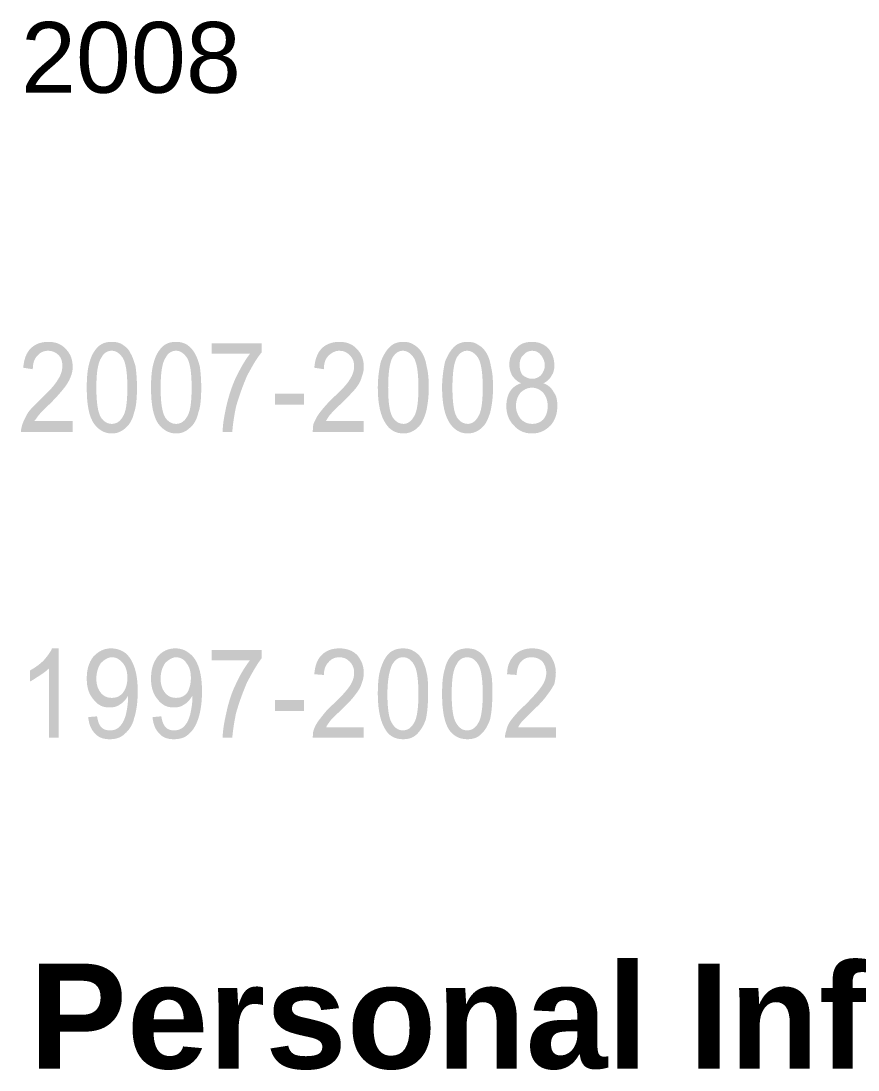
# Paper-space layout 'Layout1' of a CAD drawing. Header units: millimetres. Extents: x 25 to 207, y 70 to 253.
# Drawn here: x 25.37 to 44.13, y 92.79 to 116.3 of the extents above; entities that cross this region are included whole.
import ezdxf

# ---------------------------------------------------------------- set-up
doc = ezdxf.new("R2010")
doc.units = ezdxf.units.MM
doc.header["$MEASUREMENT"] = 0
doc.layers.get('0').update_dxf_attribs({"linetype": 'CONTINUOUS'})
doc.styles.add('Arial$001', font='arial.ttf', dxfattribs={"height": 2.376})
doc.styles.add('Arial$101', font='arialbd.ttf', dxfattribs={"height": 3.024})

psp = doc.layouts.get("Layout1")

# ---------------------------------------------------------------- hatches: boundary and pattern name
at = {"true_color": 0x000007}
h = psp.add_hatch(color=0, dxfattribs=at)
edge = h.paths.add_edge_path()
edge.add_line((26.533, 107.341), (26.533, 107.092))
edge.add_line((26.533, 107.092), (25.374, 107.092))
edge.add_spline(control_points=[(25.374, 107.092), (25.374, 107.159), (25.391, 107.208), (25.408, 107.274), (25.408, 107.274), (25.441, 107.357), (25.49, 107.456), (25.54, 107.539), (25.54, 107.539), (25.606, 107.622), (25.705, 107.721), (25.821, 107.837), (25.821, 107.837), (26.02, 108.019), (26.136, 108.152), (26.202, 108.267), (26.202, 108.267), (26.268, 108.367), (26.301, 108.466), (26.301, 108.565), (26.301, 108.565), (26.301, 108.665), (26.285, 108.748), (26.219, 108.814), (26.219, 108.814), (26.152, 108.88), (26.07, 108.913), (25.987, 108.913), (25.987, 108.913), (25.871, 108.913), (25.788, 108.863), (25.739, 108.797), (25.739, 108.797), (25.672, 108.731), (25.639, 108.632), (25.639, 108.499)], knot_values=[0, 0, 0, 0, 0.027778, 0.027778, 0.027778, 0.027778, 0.055556, 0.055556, 0.055556, 0.055556, 0.083333, 0.083333, 0.083333, 0.083333, 0.111111, 0.111111, 0.111111, 0.111111, 0.138889, 0.138889, 0.138889, 0.138889, 0.166667, 0.166667, 0.166667, 0.166667, 0.194444, 0.194444, 0.194444, 0.194444, 0.222222, 0.222222, 0.222222, 0.222222, 1, 1, 1, 1], degree=3, periodic=0)
edge.add_line((25.639, 108.499), (25.424, 108.532))
edge.add_spline(control_points=[(25.424, 108.532), (25.441, 108.714), (25.49, 108.863), (25.59, 108.963), (25.59, 108.963), (25.689, 109.062), (25.821, 109.112), (25.987, 109.112), (25.987, 109.112), (26.152, 109.112), (26.285, 109.062), (26.384, 108.946), (26.384, 108.946), (26.483, 108.847), (26.533, 108.714), (26.533, 108.549), (26.533, 108.549), (26.533, 108.466), (26.517, 108.4), (26.483, 108.317), (26.483, 108.317), (26.45, 108.234), (26.401, 108.152), (26.334, 108.069), (26.334, 108.069), (26.268, 107.986), (26.169, 107.87), (26.02, 107.721), (26.02, 107.721), (25.888, 107.605), (25.805, 107.506), (25.772, 107.473), (25.772, 107.473), (25.739, 107.423), (25.705, 107.374), (25.672, 107.341)], knot_values=[0, 0, 0, 0, 0.027778, 0.027778, 0.027778, 0.027778, 0.055556, 0.055556, 0.055556, 0.055556, 0.083333, 0.083333, 0.083333, 0.083333, 0.111111, 0.111111, 0.111111, 0.111111, 0.138889, 0.138889, 0.138889, 0.138889, 0.166667, 0.166667, 0.166667, 0.166667, 0.194444, 0.194444, 0.194444, 0.194444, 0.222222, 0.222222, 0.222222, 0.222222, 1, 1, 1, 1], degree=3, periodic=0)
edge.add_line((25.672, 107.341), (26.533, 107.341))
edge = h.paths.add_edge_path()
edge.add_spline(control_points=[(26.848, 108.085), (26.848, 108.317), (26.864, 108.516), (26.914, 108.665), (26.914, 108.665), (26.947, 108.797), (27.013, 108.913), (27.096, 108.996), (27.096, 108.996), (27.179, 109.079), (27.278, 109.112), (27.41, 109.112), (27.41, 109.112), (27.51, 109.112), (27.592, 109.095), (27.659, 109.045), (27.659, 109.045), (27.725, 108.996), (27.791, 108.946), (27.824, 108.863), (27.824, 108.863), (27.874, 108.781), (27.907, 108.681), (27.94, 108.565), (27.94, 108.565), (27.957, 108.45), (27.973, 108.284), (27.973, 108.085), (27.973, 108.085), (27.973, 107.854), (27.957, 107.655), (27.907, 107.523), (27.907, 107.523), (27.874, 107.374), (27.808, 107.258), (27.725, 107.192), (27.725, 107.192), (27.642, 107.109), (27.543, 107.059), (27.41, 107.059), (27.41, 107.059), (27.245, 107.059), (27.112, 107.142), (27.013, 107.274), (27.013, 107.274), (26.897, 107.44), (26.848, 107.705), (26.848, 108.085)], knot_values=[0, 0, 0, 0, 0.020833, 0.020833, 0.020833, 0.020833, 0.041667, 0.041667, 0.041667, 0.041667, 0.0625, 0.0625, 0.0625, 0.0625, 0.083333, 0.083333, 0.083333, 0.083333, 0.104167, 0.104167, 0.104167, 0.104167, 0.125, 0.125, 0.125, 0.125, 0.145833, 0.145833, 0.145833, 0.145833, 0.166667, 0.166667, 0.166667, 0.166667, 0.1875, 0.1875, 0.1875, 0.1875, 0.208333, 0.208333, 0.208333, 0.208333, 0.229167, 0.229167, 0.229167, 0.229167, 1, 1, 1, 1], degree=3, periodic=0)
edge = h.paths.add_edge_path()
edge.add_spline(control_points=[(27.063, 108.085), (27.063, 107.754), (27.096, 107.539), (27.162, 107.423), (27.162, 107.423), (27.228, 107.324), (27.311, 107.274), (27.41, 107.274), (27.41, 107.274), (27.51, 107.274), (27.592, 107.324), (27.659, 107.44), (27.659, 107.44), (27.725, 107.539), (27.758, 107.754), (27.758, 108.085), (27.758, 108.085), (27.758, 108.416), (27.725, 108.632), (27.659, 108.748), (27.659, 108.748), (27.592, 108.847), (27.51, 108.913), (27.41, 108.913), (27.41, 108.913), (27.311, 108.913), (27.228, 108.863), (27.179, 108.764), (27.179, 108.764), (27.096, 108.648), (27.063, 108.416), (27.063, 108.085)], knot_values=[0, 0, 0, 0, 0.03125, 0.03125, 0.03125, 0.03125, 0.0625, 0.0625, 0.0625, 0.0625, 0.09375, 0.09375, 0.09375, 0.09375, 0.125, 0.125, 0.125, 0.125, 0.15625, 0.15625, 0.15625, 0.15625, 0.1875, 0.1875, 0.1875, 0.1875, 0.21875, 0.21875, 0.21875, 0.21875, 1, 1, 1, 1], degree=3, periodic=0)
edge = h.paths.add_edge_path()
edge.add_spline(control_points=[(28.288, 108.085), (28.288, 108.317), (28.304, 108.516), (28.354, 108.665), (28.354, 108.665), (28.387, 108.797), (28.453, 108.913), (28.536, 108.996), (28.536, 108.996), (28.619, 109.079), (28.718, 109.112), (28.85, 109.112), (28.85, 109.112), (28.95, 109.112), (29.016, 109.095), (29.099, 109.045), (29.099, 109.045), (29.165, 108.996), (29.215, 108.946), (29.264, 108.863), (29.264, 108.863), (29.314, 108.781), (29.347, 108.681), (29.38, 108.565), (29.38, 108.565), (29.397, 108.45), (29.413, 108.284), (29.413, 108.085), (29.413, 108.085), (29.413, 107.854), (29.397, 107.655), (29.347, 107.523), (29.347, 107.523), (29.314, 107.374), (29.248, 107.258), (29.165, 107.192), (29.165, 107.192), (29.082, 107.109), (28.983, 107.059), (28.85, 107.059), (28.85, 107.059), (28.685, 107.059), (28.552, 107.142), (28.453, 107.274), (28.453, 107.274), (28.337, 107.44), (28.288, 107.705), (28.288, 108.085)], knot_values=[0, 0, 0, 0, 0.020833, 0.020833, 0.020833, 0.020833, 0.041667, 0.041667, 0.041667, 0.041667, 0.0625, 0.0625, 0.0625, 0.0625, 0.083333, 0.083333, 0.083333, 0.083333, 0.104167, 0.104167, 0.104167, 0.104167, 0.125, 0.125, 0.125, 0.125, 0.145833, 0.145833, 0.145833, 0.145833, 0.166667, 0.166667, 0.166667, 0.166667, 0.1875, 0.1875, 0.1875, 0.1875, 0.208333, 0.208333, 0.208333, 0.208333, 0.229167, 0.229167, 0.229167, 0.229167, 1, 1, 1, 1], degree=3, periodic=0)
edge = h.paths.add_edge_path()
edge.add_spline(control_points=[(28.503, 108.085), (28.503, 107.754), (28.536, 107.539), (28.602, 107.423), (28.602, 107.423), (28.668, 107.324), (28.751, 107.274), (28.85, 107.274), (28.85, 107.274), (28.95, 107.274), (29.032, 107.324), (29.099, 107.44), (29.099, 107.44), (29.165, 107.539), (29.198, 107.754), (29.198, 108.085), (29.198, 108.085), (29.198, 108.416), (29.165, 108.632), (29.099, 108.748), (29.099, 108.748), (29.032, 108.847), (28.95, 108.913), (28.85, 108.913), (28.85, 108.913), (28.751, 108.913), (28.668, 108.863), (28.619, 108.764), (28.619, 108.764), (28.536, 108.648), (28.503, 108.416), (28.503, 108.085)], knot_values=[0, 0, 0, 0, 0.03125, 0.03125, 0.03125, 0.03125, 0.0625, 0.0625, 0.0625, 0.0625, 0.09375, 0.09375, 0.09375, 0.09375, 0.125, 0.125, 0.125, 0.125, 0.15625, 0.15625, 0.15625, 0.15625, 0.1875, 0.1875, 0.1875, 0.1875, 0.21875, 0.21875, 0.21875, 0.21875, 1, 1, 1, 1], degree=3, periodic=0)
edge = h.paths.add_edge_path()
edge.add_line((29.645, 108.847), (29.645, 109.079))
edge.add_line((29.645, 109.079), (30.77, 109.079))
edge.add_line((30.77, 109.079), (30.77, 108.88))
edge.add_spline(control_points=[(30.77, 108.88), (30.655, 108.748), (30.555, 108.565), (30.439, 108.35), (30.439, 108.35), (30.34, 108.119), (30.257, 107.887), (30.191, 107.655), (30.191, 107.655), (30.158, 107.49), (30.125, 107.307), (30.108, 107.092)], knot_values=[0, 0, 0, 0, 0.083333, 0.083333, 0.083333, 0.083333, 0.166667, 0.166667, 0.166667, 0.166667, 1, 1, 1, 1], degree=3, periodic=0)
edge.add_line((30.108, 107.092), (29.893, 107.092))
edge.add_spline(control_points=[(29.893, 107.092), (29.893, 107.258), (29.926, 107.44), (29.976, 107.672), (29.976, 107.672), (30.026, 107.887), (30.092, 108.102), (30.191, 108.317), (30.191, 108.317), (30.29, 108.516), (30.39, 108.698), (30.506, 108.847)], knot_values=[0, 0, 0, 0, 0.083333, 0.083333, 0.083333, 0.083333, 0.166667, 0.166667, 0.166667, 0.166667, 1, 1, 1, 1], degree=3, periodic=0)
edge.add_line((30.506, 108.847), (29.645, 108.847))
h = psp.add_hatch(color=0, dxfattribs=at)
edge = h.paths.add_edge_path()
edge.add_line((33.055, 107.341), (33.055, 107.092))
edge.add_line((33.055, 107.092), (31.913, 107.092))
edge.add_spline(control_points=[(31.913, 107.092), (31.913, 107.159), (31.913, 107.208), (31.929, 107.274), (31.929, 107.274), (31.962, 107.357), (32.012, 107.456), (32.078, 107.539), (32.078, 107.539), (32.144, 107.622), (32.227, 107.721), (32.343, 107.837), (32.343, 107.837), (32.541, 108.019), (32.674, 108.152), (32.74, 108.267), (32.74, 108.267), (32.806, 108.367), (32.839, 108.466), (32.839, 108.565), (32.839, 108.565), (32.839, 108.665), (32.806, 108.748), (32.74, 108.814), (32.74, 108.814), (32.674, 108.88), (32.608, 108.913), (32.508, 108.913), (32.508, 108.913), (32.409, 108.913), (32.326, 108.863), (32.26, 108.797), (32.26, 108.797), (32.194, 108.731), (32.161, 108.632), (32.161, 108.499)], knot_values=[0, 0, 0, 0, 0.027778, 0.027778, 0.027778, 0.027778, 0.055556, 0.055556, 0.055556, 0.055556, 0.083333, 0.083333, 0.083333, 0.083333, 0.111111, 0.111111, 0.111111, 0.111111, 0.138889, 0.138889, 0.138889, 0.138889, 0.166667, 0.166667, 0.166667, 0.166667, 0.194444, 0.194444, 0.194444, 0.194444, 0.222222, 0.222222, 0.222222, 0.222222, 1, 1, 1, 1], degree=3, periodic=0)
edge.add_line((32.161, 108.499), (31.946, 108.532))
edge.add_spline(control_points=[(31.946, 108.532), (31.962, 108.714), (32.012, 108.863), (32.111, 108.963), (32.111, 108.963), (32.21, 109.062), (32.343, 109.112), (32.508, 109.112), (32.508, 109.112), (32.674, 109.112), (32.806, 109.062), (32.906, 108.946), (32.906, 108.946), (33.005, 108.847), (33.055, 108.714), (33.055, 108.549), (33.055, 108.549), (33.055, 108.466), (33.038, 108.4), (33.005, 108.317), (33.005, 108.317), (32.988, 108.234), (32.939, 108.152), (32.873, 108.069), (32.873, 108.069), (32.806, 107.986), (32.69, 107.87), (32.541, 107.721), (32.541, 107.721), (32.409, 107.605), (32.326, 107.506), (32.293, 107.473), (32.293, 107.473), (32.26, 107.423), (32.227, 107.374), (32.21, 107.341)], knot_values=[0, 0, 0, 0, 0.027778, 0.027778, 0.027778, 0.027778, 0.055556, 0.055556, 0.055556, 0.055556, 0.083333, 0.083333, 0.083333, 0.083333, 0.111111, 0.111111, 0.111111, 0.111111, 0.138889, 0.138889, 0.138889, 0.138889, 0.166667, 0.166667, 0.166667, 0.166667, 0.194444, 0.194444, 0.194444, 0.194444, 0.222222, 0.222222, 0.222222, 0.222222, 1, 1, 1, 1], degree=3, periodic=0)
edge.add_line((32.21, 107.341), (33.055, 107.341))
edge = h.paths.add_edge_path()
edge.add_spline(control_points=[(33.369, 108.085), (33.369, 108.317), (33.402, 108.516), (33.435, 108.665), (33.435, 108.665), (33.485, 108.797), (33.551, 108.913), (33.634, 108.996), (33.634, 108.996), (33.717, 109.079), (33.816, 109.112), (33.948, 109.112), (33.948, 109.112), (34.031, 109.112), (34.114, 109.095), (34.18, 109.045), (34.18, 109.045), (34.263, 108.996), (34.313, 108.946), (34.362, 108.863), (34.362, 108.863), (34.412, 108.781), (34.445, 108.681), (34.462, 108.565), (34.462, 108.565), (34.495, 108.45), (34.511, 108.284), (34.511, 108.085), (34.511, 108.085), (34.511, 107.854), (34.478, 107.655), (34.445, 107.523), (34.445, 107.523), (34.395, 107.374), (34.346, 107.258), (34.263, 107.192), (34.263, 107.192), (34.18, 107.109), (34.064, 107.059), (33.948, 107.059), (33.948, 107.059), (33.766, 107.059), (33.634, 107.142), (33.551, 107.274), (33.551, 107.274), (33.435, 107.44), (33.369, 107.705), (33.369, 108.085)], knot_values=[0, 0, 0, 0, 0.020833, 0.020833, 0.020833, 0.020833, 0.041667, 0.041667, 0.041667, 0.041667, 0.0625, 0.0625, 0.0625, 0.0625, 0.083333, 0.083333, 0.083333, 0.083333, 0.104167, 0.104167, 0.104167, 0.104167, 0.125, 0.125, 0.125, 0.125, 0.145833, 0.145833, 0.145833, 0.145833, 0.166667, 0.166667, 0.166667, 0.166667, 0.1875, 0.1875, 0.1875, 0.1875, 0.208333, 0.208333, 0.208333, 0.208333, 0.229167, 0.229167, 0.229167, 0.229167, 1, 1, 1, 1], degree=3, periodic=0)
edge = h.paths.add_edge_path()
edge.add_spline(control_points=[(33.601, 108.085), (33.601, 107.754), (33.634, 107.539), (33.7, 107.423), (33.7, 107.423), (33.766, 107.324), (33.849, 107.274), (33.948, 107.274), (33.948, 107.274), (34.031, 107.274), (34.114, 107.324), (34.18, 107.44), (34.18, 107.44), (34.246, 107.539), (34.279, 107.754), (34.279, 108.085), (34.279, 108.085), (34.279, 108.416), (34.246, 108.632), (34.18, 108.748), (34.18, 108.748), (34.114, 108.847), (34.031, 108.913), (33.932, 108.913), (33.932, 108.913), (33.833, 108.913), (33.766, 108.863), (33.7, 108.764), (33.7, 108.764), (33.634, 108.648), (33.601, 108.416), (33.601, 108.085)], knot_values=[0, 0, 0, 0, 0.03125, 0.03125, 0.03125, 0.03125, 0.0625, 0.0625, 0.0625, 0.0625, 0.09375, 0.09375, 0.09375, 0.09375, 0.125, 0.125, 0.125, 0.125, 0.15625, 0.15625, 0.15625, 0.15625, 0.1875, 0.1875, 0.1875, 0.1875, 0.21875, 0.21875, 0.21875, 0.21875, 1, 1, 1, 1], degree=3, periodic=0)
edge = h.paths.add_edge_path()
edge.add_spline(control_points=[(34.809, 108.085), (34.809, 108.317), (34.842, 108.516), (34.875, 108.665), (34.875, 108.665), (34.925, 108.797), (34.991, 108.913), (35.074, 108.996), (35.074, 108.996), (35.157, 109.079), (35.256, 109.112), (35.388, 109.112), (35.388, 109.112), (35.471, 109.112), (35.554, 109.095), (35.62, 109.045), (35.62, 109.045), (35.703, 108.996), (35.753, 108.946), (35.802, 108.863), (35.802, 108.863), (35.852, 108.781), (35.885, 108.681), (35.902, 108.565), (35.902, 108.565), (35.935, 108.45), (35.951, 108.284), (35.951, 108.085), (35.951, 108.085), (35.951, 107.854), (35.918, 107.655), (35.885, 107.523), (35.885, 107.523), (35.835, 107.374), (35.786, 107.258), (35.703, 107.192), (35.703, 107.192), (35.62, 107.109), (35.504, 107.059), (35.388, 107.059), (35.388, 107.059), (35.206, 107.059), (35.091, 107.142), (34.991, 107.274), (34.991, 107.274), (34.875, 107.44), (34.809, 107.705), (34.809, 108.085)], knot_values=[0, 0, 0, 0, 0.020833, 0.020833, 0.020833, 0.020833, 0.041667, 0.041667, 0.041667, 0.041667, 0.0625, 0.0625, 0.0625, 0.0625, 0.083333, 0.083333, 0.083333, 0.083333, 0.104167, 0.104167, 0.104167, 0.104167, 0.125, 0.125, 0.125, 0.125, 0.145833, 0.145833, 0.145833, 0.145833, 0.166667, 0.166667, 0.166667, 0.166667, 0.1875, 0.1875, 0.1875, 0.1875, 0.208333, 0.208333, 0.208333, 0.208333, 0.229167, 0.229167, 0.229167, 0.229167, 1, 1, 1, 1], degree=3, periodic=0)
edge = h.paths.add_edge_path()
edge.add_spline(control_points=[(35.041, 108.085), (35.041, 107.754), (35.074, 107.539), (35.14, 107.423), (35.14, 107.423), (35.206, 107.324), (35.289, 107.274), (35.388, 107.274), (35.388, 107.274), (35.471, 107.274), (35.554, 107.324), (35.62, 107.44), (35.62, 107.44), (35.686, 107.539), (35.72, 107.754), (35.72, 108.085), (35.72, 108.085), (35.72, 108.416), (35.686, 108.632), (35.62, 108.748), (35.62, 108.748), (35.554, 108.847), (35.471, 108.913), (35.372, 108.913), (35.372, 108.913), (35.273, 108.913), (35.206, 108.863), (35.14, 108.764), (35.14, 108.764), (35.074, 108.648), (35.041, 108.416), (35.041, 108.085)], knot_values=[0, 0, 0, 0, 0.03125, 0.03125, 0.03125, 0.03125, 0.0625, 0.0625, 0.0625, 0.0625, 0.09375, 0.09375, 0.09375, 0.09375, 0.125, 0.125, 0.125, 0.125, 0.15625, 0.15625, 0.15625, 0.15625, 0.1875, 0.1875, 0.1875, 0.1875, 0.21875, 0.21875, 0.21875, 0.21875, 1, 1, 1, 1], degree=3, periodic=0)
edge = h.paths.add_edge_path()
edge.add_spline(control_points=[(36.58, 108.185), (36.497, 108.218), (36.431, 108.284), (36.382, 108.35), (36.382, 108.35), (36.348, 108.416), (36.315, 108.499), (36.315, 108.599), (36.315, 108.599), (36.315, 108.748), (36.365, 108.863), (36.464, 108.963), (36.464, 108.963), (36.547, 109.062), (36.663, 109.112), (36.828, 109.112), (36.828, 109.112), (36.977, 109.112), (37.093, 109.062), (37.193, 108.963), (37.193, 108.963), (37.275, 108.863), (37.325, 108.731), (37.325, 108.582), (37.325, 108.582), (37.325, 108.499), (37.309, 108.416), (37.259, 108.35), (37.259, 108.35), (37.226, 108.284), (37.16, 108.218), (37.077, 108.185), (37.077, 108.185), (37.176, 108.152), (37.259, 108.085), (37.309, 107.986), (37.309, 107.986), (37.375, 107.903), (37.391, 107.804), (37.391, 107.672), (37.391, 107.672), (37.391, 107.506), (37.342, 107.357), (37.242, 107.241), (37.242, 107.241), (37.126, 107.125), (36.994, 107.059), (36.828, 107.059), (36.828, 107.059), (36.646, 107.059), (36.514, 107.125), (36.415, 107.241), (36.415, 107.241), (36.299, 107.357), (36.249, 107.506), (36.249, 107.672), (36.249, 107.672), (36.249, 107.804), (36.282, 107.92), (36.332, 108.003), (36.332, 108.003), (36.398, 108.102), (36.481, 108.152), (36.58, 108.185)], knot_values=[0, 0, 0, 0, 0.015625, 0.015625, 0.015625, 0.015625, 0.03125, 0.03125, 0.03125, 0.03125, 0.046875, 0.046875, 0.046875, 0.046875, 0.0625, 0.0625, 0.0625, 0.0625, 0.078125, 0.078125, 0.078125, 0.078125, 0.09375, 0.09375, 0.09375, 0.09375, 0.109375, 0.109375, 0.109375, 0.109375, 0.125, 0.125, 0.125, 0.125, 0.140625, 0.140625, 0.140625, 0.140625, 0.15625, 0.15625, 0.15625, 0.15625, 0.171875, 0.171875, 0.171875, 0.171875, 0.1875, 0.1875, 0.1875, 0.1875, 0.203125, 0.203125, 0.203125, 0.203125, 0.21875, 0.21875, 0.21875, 0.21875, 0.234375, 0.234375, 0.234375, 0.234375, 1, 1, 1, 1], degree=3, periodic=0)
edge = h.paths.add_edge_path()
edge.add_spline(control_points=[(36.547, 108.599), (36.547, 108.499), (36.564, 108.433), (36.613, 108.367), (36.613, 108.367), (36.68, 108.317), (36.746, 108.284), (36.828, 108.284), (36.828, 108.284), (36.911, 108.284), (36.977, 108.317), (37.027, 108.367), (37.027, 108.367), (37.077, 108.433), (37.11, 108.499), (37.11, 108.582), (37.11, 108.582), (37.11, 108.681), (37.077, 108.748), (37.027, 108.814), (37.027, 108.814), (36.977, 108.88), (36.911, 108.913), (36.828, 108.913), (36.828, 108.913), (36.746, 108.913), (36.68, 108.88), (36.63, 108.814), (36.63, 108.814), (36.564, 108.764), (36.547, 108.681), (36.547, 108.599)], knot_values=[0, 0, 0, 0, 0.03125, 0.03125, 0.03125, 0.03125, 0.0625, 0.0625, 0.0625, 0.0625, 0.09375, 0.09375, 0.09375, 0.09375, 0.125, 0.125, 0.125, 0.125, 0.15625, 0.15625, 0.15625, 0.15625, 0.1875, 0.1875, 0.1875, 0.1875, 0.21875, 0.21875, 0.21875, 0.21875, 1, 1, 1, 1], degree=3, periodic=0)
edge = h.paths.add_edge_path()
edge.add_spline(control_points=[(36.464, 107.672), (36.464, 107.605), (36.481, 107.539), (36.514, 107.473), (36.514, 107.473), (36.547, 107.407), (36.58, 107.357), (36.646, 107.324), (36.646, 107.324), (36.696, 107.291), (36.762, 107.274), (36.828, 107.274), (36.828, 107.274), (36.928, 107.274), (37.011, 107.307), (37.077, 107.374), (37.077, 107.374), (37.143, 107.456), (37.176, 107.556), (37.176, 107.672), (37.176, 107.672), (37.176, 107.787), (37.143, 107.887), (37.077, 107.97), (37.077, 107.97), (37.011, 108.036), (36.928, 108.085), (36.828, 108.085), (36.828, 108.085), (36.713, 108.085), (36.63, 108.036), (36.564, 107.97), (36.564, 107.97), (36.497, 107.887), (36.464, 107.787), (36.464, 107.672)], knot_values=[0, 0, 0, 0, 0.027778, 0.027778, 0.027778, 0.027778, 0.055556, 0.055556, 0.055556, 0.055556, 0.083333, 0.083333, 0.083333, 0.083333, 0.111111, 0.111111, 0.111111, 0.111111, 0.138889, 0.138889, 0.138889, 0.138889, 0.166667, 0.166667, 0.166667, 0.166667, 0.194444, 0.194444, 0.194444, 0.194444, 0.222222, 0.222222, 0.222222, 0.222222, 1, 1, 1, 1], degree=3, periodic=0)
for points in [[(31.068, 107.705), (31.068, 107.953), (31.714, 107.953), (31.714, 107.705)], [(31.068, 100.836), (31.068, 101.084), (31.714, 101.084), (31.714, 100.836)]]:
    psp.add_hatch(color=0, dxfattribs=at).paths.add_polyline_path(points)
h = psp.add_hatch(color=0, dxfattribs=at)
edge = h.paths.add_edge_path()
edge.add_line((26.219, 100.24), (26.003, 100.24))
edge.add_line((26.003, 100.24), (26.003, 101.796))
edge.add_spline(control_points=[(26.003, 101.796), (25.954, 101.746), (25.888, 101.696), (25.788, 101.63), (25.788, 101.63), (25.705, 101.58), (25.639, 101.531), (25.573, 101.498)], knot_values=[0, 0, 0, 0, 0.125, 0.125, 0.125, 0.125, 1, 1, 1, 1], degree=3, periodic=0)
edge.add_line((25.573, 101.498), (25.573, 101.746))
edge.add_spline(control_points=[(25.573, 101.746), (25.689, 101.812), (25.788, 101.878), (25.888, 101.978), (25.888, 101.978), (25.97, 102.077), (26.037, 102.16), (26.07, 102.243)], knot_values=[0, 0, 0, 0, 0.125, 0.125, 0.125, 0.125, 1, 1, 1, 1], degree=3, periodic=0)
edge.add_line((26.07, 102.243), (26.219, 102.243))
edge.add_line((26.219, 102.243), (26.219, 100.24))
edge = h.paths.add_edge_path()
edge.add_line((26.881, 100.703), (27.079, 100.72))
edge.add_spline(control_points=[(27.079, 100.72), (27.096, 100.604), (27.129, 100.521), (27.179, 100.471), (27.179, 100.471), (27.228, 100.422), (27.294, 100.405), (27.377, 100.405), (27.377, 100.405), (27.443, 100.405), (27.493, 100.422), (27.543, 100.455), (27.543, 100.455), (27.592, 100.488), (27.626, 100.538), (27.659, 100.587), (27.659, 100.587), (27.692, 100.654), (27.725, 100.736), (27.741, 100.836), (27.741, 100.836), (27.758, 100.918), (27.774, 101.034), (27.774, 101.134), (27.774, 101.134), (27.774, 101.134), (27.774, 101.15), (27.774, 101.183), (27.774, 101.183), (27.725, 101.1), (27.675, 101.034), (27.592, 100.985), (27.592, 100.985), (27.526, 100.935), (27.443, 100.918), (27.361, 100.918), (27.361, 100.918), (27.212, 100.918), (27.096, 100.968), (26.997, 101.1), (26.997, 101.1), (26.897, 101.216), (26.848, 101.365), (26.848, 101.564), (26.848, 101.564), (26.848, 101.779), (26.897, 101.928), (26.997, 102.06), (26.997, 102.06), (27.112, 102.176), (27.228, 102.243), (27.394, 102.243), (27.394, 102.243), (27.51, 102.243), (27.609, 102.209), (27.708, 102.143), (27.708, 102.143), (27.791, 102.077), (27.857, 101.978), (27.907, 101.845), (27.907, 101.845), (27.957, 101.713), (27.99, 101.531), (27.99, 101.282), (27.99, 101.282), (27.99, 101.018), (27.957, 100.819), (27.907, 100.67), (27.907, 100.67), (27.874, 100.521), (27.791, 100.405), (27.692, 100.322), (27.692, 100.322), (27.609, 100.24), (27.493, 100.207), (27.361, 100.207), (27.361, 100.207), (27.228, 100.207), (27.112, 100.24), (27.03, 100.339), (27.03, 100.339), (26.947, 100.422), (26.897, 100.538), (26.881, 100.703)], knot_values=[0, 0, 0, 0, 0.011905, 0.011905, 0.011905, 0.011905, 0.02381, 0.02381, 0.02381, 0.02381, 0.035714, 0.035714, 0.035714, 0.035714, 0.047619, 0.047619, 0.047619, 0.047619, 0.059524, 0.059524, 0.059524, 0.059524, 0.071429, 0.071429, 0.071429, 0.071429, 0.083333, 0.083333, 0.083333, 0.083333, 0.095238, 0.095238, 0.095238, 0.095238, 0.107143, 0.107143, 0.107143, 0.107143, 0.119048, 0.119048, 0.119048, 0.119048, 0.130952, 0.130952, 0.130952, 0.130952, 0.142857, 0.142857, 0.142857, 0.142857, 0.154762, 0.154762, 0.154762, 0.154762, 0.166667, 0.166667, 0.166667, 0.166667, 0.178571, 0.178571, 0.178571, 0.178571, 0.190476, 0.190476, 0.190476, 0.190476, 0.202381, 0.202381, 0.202381, 0.202381, 0.214286, 0.214286, 0.214286, 0.214286, 0.22619, 0.22619, 0.22619, 0.22619, 0.238095, 0.238095, 0.238095, 0.238095, 1, 1, 1, 1], degree=3, periodic=0)
edge = h.paths.add_edge_path()
edge.add_spline(control_points=[(27.758, 101.58), (27.758, 101.729), (27.725, 101.829), (27.659, 101.911), (27.659, 101.911), (27.592, 101.994), (27.51, 102.044), (27.41, 102.044), (27.41, 102.044), (27.328, 102.044), (27.245, 101.994), (27.162, 101.911), (27.162, 101.911), (27.096, 101.812), (27.063, 101.696), (27.063, 101.564), (27.063, 101.564), (27.063, 101.431), (27.096, 101.332), (27.162, 101.249), (27.162, 101.249), (27.228, 101.167), (27.311, 101.134), (27.41, 101.134), (27.41, 101.134), (27.51, 101.134), (27.592, 101.167), (27.659, 101.249), (27.659, 101.249), (27.725, 101.332), (27.758, 101.448), (27.758, 101.58)], knot_values=[0, 0, 0, 0, 0.03125, 0.03125, 0.03125, 0.03125, 0.0625, 0.0625, 0.0625, 0.0625, 0.09375, 0.09375, 0.09375, 0.09375, 0.125, 0.125, 0.125, 0.125, 0.15625, 0.15625, 0.15625, 0.15625, 0.1875, 0.1875, 0.1875, 0.1875, 0.21875, 0.21875, 0.21875, 0.21875, 1, 1, 1, 1], degree=3, periodic=0)
edge = h.paths.add_edge_path()
edge.add_line((28.321, 100.703), (28.519, 100.72))
edge.add_spline(control_points=[(28.519, 100.72), (28.536, 100.604), (28.569, 100.521), (28.619, 100.471), (28.619, 100.471), (28.668, 100.422), (28.735, 100.405), (28.801, 100.405), (28.801, 100.405), (28.867, 100.405), (28.933, 100.422), (28.983, 100.455), (28.983, 100.455), (29.032, 100.488), (29.066, 100.538), (29.099, 100.587), (29.099, 100.587), (29.132, 100.654), (29.165, 100.736), (29.181, 100.836), (29.181, 100.836), (29.198, 100.918), (29.215, 101.034), (29.215, 101.134), (29.215, 101.134), (29.215, 101.134), (29.215, 101.15), (29.215, 101.183), (29.215, 101.183), (29.165, 101.1), (29.115, 101.034), (29.032, 100.985), (29.032, 100.985), (28.966, 100.935), (28.883, 100.918), (28.801, 100.918), (28.801, 100.918), (28.652, 100.918), (28.536, 100.968), (28.437, 101.1), (28.437, 101.1), (28.337, 101.216), (28.288, 101.365), (28.288, 101.564), (28.288, 101.564), (28.288, 101.779), (28.337, 101.928), (28.437, 102.06), (28.437, 102.06), (28.536, 102.176), (28.668, 102.243), (28.834, 102.243), (28.834, 102.243), (28.95, 102.243), (29.049, 102.209), (29.132, 102.143), (29.132, 102.143), (29.231, 102.077), (29.297, 101.978), (29.347, 101.845), (29.347, 101.845), (29.397, 101.713), (29.43, 101.531), (29.43, 101.282), (29.43, 101.282), (29.43, 101.018), (29.397, 100.819), (29.347, 100.67), (29.347, 100.67), (29.297, 100.521), (29.231, 100.405), (29.132, 100.322), (29.132, 100.322), (29.049, 100.24), (28.933, 100.207), (28.801, 100.207), (28.801, 100.207), (28.668, 100.207), (28.552, 100.24), (28.47, 100.339), (28.47, 100.339), (28.387, 100.422), (28.337, 100.538), (28.321, 100.703)], knot_values=[0, 0, 0, 0, 0.011905, 0.011905, 0.011905, 0.011905, 0.02381, 0.02381, 0.02381, 0.02381, 0.035714, 0.035714, 0.035714, 0.035714, 0.047619, 0.047619, 0.047619, 0.047619, 0.059524, 0.059524, 0.059524, 0.059524, 0.071429, 0.071429, 0.071429, 0.071429, 0.083333, 0.083333, 0.083333, 0.083333, 0.095238, 0.095238, 0.095238, 0.095238, 0.107143, 0.107143, 0.107143, 0.107143, 0.119048, 0.119048, 0.119048, 0.119048, 0.130952, 0.130952, 0.130952, 0.130952, 0.142857, 0.142857, 0.142857, 0.142857, 0.154762, 0.154762, 0.154762, 0.154762, 0.166667, 0.166667, 0.166667, 0.166667, 0.178571, 0.178571, 0.178571, 0.178571, 0.190476, 0.190476, 0.190476, 0.190476, 0.202381, 0.202381, 0.202381, 0.202381, 0.214286, 0.214286, 0.214286, 0.214286, 0.22619, 0.22619, 0.22619, 0.22619, 0.238095, 0.238095, 0.238095, 0.238095, 1, 1, 1, 1], degree=3, periodic=0)
edge = h.paths.add_edge_path()
edge.add_spline(control_points=[(29.181, 101.58), (29.181, 101.729), (29.148, 101.829), (29.082, 101.911), (29.082, 101.911), (29.032, 101.994), (28.95, 102.044), (28.85, 102.044), (28.85, 102.044), (28.768, 102.044), (28.685, 101.994), (28.602, 101.911), (28.602, 101.911), (28.536, 101.812), (28.503, 101.696), (28.503, 101.564), (28.503, 101.564), (28.503, 101.431), (28.536, 101.332), (28.602, 101.249), (28.602, 101.249), (28.668, 101.167), (28.751, 101.134), (28.85, 101.134), (28.85, 101.134), (28.95, 101.134), (29.032, 101.167), (29.099, 101.249), (29.099, 101.249), (29.148, 101.332), (29.181, 101.448), (29.181, 101.58)], knot_values=[0, 0, 0, 0, 0.03125, 0.03125, 0.03125, 0.03125, 0.0625, 0.0625, 0.0625, 0.0625, 0.09375, 0.09375, 0.09375, 0.09375, 0.125, 0.125, 0.125, 0.125, 0.15625, 0.15625, 0.15625, 0.15625, 0.1875, 0.1875, 0.1875, 0.1875, 0.21875, 0.21875, 0.21875, 0.21875, 1, 1, 1, 1], degree=3, periodic=0)
edge = h.paths.add_edge_path()
edge.add_line((29.645, 101.978), (29.645, 102.209))
edge.add_line((29.645, 102.209), (30.77, 102.209))
edge.add_line((30.77, 102.209), (30.77, 102.027))
edge.add_spline(control_points=[(30.77, 102.027), (30.655, 101.878), (30.555, 101.696), (30.439, 101.481), (30.439, 101.481), (30.34, 101.249), (30.257, 101.018), (30.191, 100.786), (30.191, 100.786), (30.158, 100.62), (30.125, 100.438), (30.108, 100.24)], knot_values=[0, 0, 0, 0, 0.083333, 0.083333, 0.083333, 0.083333, 0.166667, 0.166667, 0.166667, 0.166667, 1, 1, 1, 1], degree=3, periodic=0)
edge.add_line((30.108, 100.24), (29.893, 100.24))
edge.add_spline(control_points=[(29.893, 100.24), (29.893, 100.389), (29.926, 100.587), (29.976, 100.802), (29.976, 100.802), (30.026, 101.034), (30.092, 101.249), (30.191, 101.448), (30.191, 101.448), (30.29, 101.663), (30.39, 101.829), (30.506, 101.978)], knot_values=[0, 0, 0, 0, 0.083333, 0.083333, 0.083333, 0.083333, 0.166667, 0.166667, 0.166667, 0.166667, 1, 1, 1, 1], degree=3, periodic=0)
edge.add_line((30.506, 101.978), (29.645, 101.978))
h = psp.add_hatch(color=0, dxfattribs=at)
edge = h.paths.add_edge_path()
edge.add_line((33.055, 100.471), (33.055, 100.24))
edge.add_line((33.055, 100.24), (31.913, 100.24))
edge.add_spline(control_points=[(31.913, 100.24), (31.913, 100.289), (31.913, 100.356), (31.929, 100.405), (31.929, 100.405), (31.962, 100.505), (32.012, 100.587), (32.078, 100.67), (32.078, 100.67), (32.144, 100.753), (32.227, 100.869), (32.343, 100.968), (32.343, 100.968), (32.541, 101.15), (32.674, 101.299), (32.74, 101.398), (32.74, 101.398), (32.806, 101.498), (32.839, 101.597), (32.839, 101.696), (32.839, 101.696), (32.839, 101.796), (32.806, 101.878), (32.74, 101.945), (32.74, 101.945), (32.674, 102.011), (32.608, 102.044), (32.508, 102.044), (32.508, 102.044), (32.409, 102.044), (32.326, 102.011), (32.26, 101.928), (32.26, 101.928), (32.194, 101.862), (32.161, 101.763), (32.161, 101.647)], knot_values=[0, 0, 0, 0, 0.027778, 0.027778, 0.027778, 0.027778, 0.055556, 0.055556, 0.055556, 0.055556, 0.083333, 0.083333, 0.083333, 0.083333, 0.111111, 0.111111, 0.111111, 0.111111, 0.138889, 0.138889, 0.138889, 0.138889, 0.166667, 0.166667, 0.166667, 0.166667, 0.194444, 0.194444, 0.194444, 0.194444, 0.222222, 0.222222, 0.222222, 0.222222, 1, 1, 1, 1], degree=3, periodic=0)
edge.add_line((32.161, 101.647), (31.946, 101.663))
edge.add_spline(control_points=[(31.946, 101.663), (31.962, 101.862), (32.012, 101.994), (32.111, 102.094), (32.111, 102.094), (32.21, 102.193), (32.343, 102.243), (32.508, 102.243), (32.508, 102.243), (32.674, 102.243), (32.806, 102.193), (32.906, 102.094), (32.906, 102.094), (33.005, 101.978), (33.055, 101.845), (33.055, 101.696), (33.055, 101.696), (33.055, 101.614), (33.038, 101.531), (33.005, 101.448), (33.005, 101.448), (32.988, 101.382), (32.939, 101.299), (32.873, 101.216), (32.873, 101.216), (32.806, 101.117), (32.69, 101.001), (32.541, 100.852), (32.541, 100.852), (32.409, 100.736), (32.326, 100.654), (32.293, 100.604), (32.293, 100.604), (32.26, 100.554), (32.227, 100.521), (32.21, 100.471)], knot_values=[0, 0, 0, 0, 0.027778, 0.027778, 0.027778, 0.027778, 0.055556, 0.055556, 0.055556, 0.055556, 0.083333, 0.083333, 0.083333, 0.083333, 0.111111, 0.111111, 0.111111, 0.111111, 0.138889, 0.138889, 0.138889, 0.138889, 0.166667, 0.166667, 0.166667, 0.166667, 0.194444, 0.194444, 0.194444, 0.194444, 0.222222, 0.222222, 0.222222, 0.222222, 1, 1, 1, 1], degree=3, periodic=0)
edge.add_line((32.21, 100.471), (33.055, 100.471))
edge = h.paths.add_edge_path()
edge.add_spline(control_points=[(33.369, 101.216), (33.369, 101.465), (33.386, 101.647), (33.435, 101.796), (33.435, 101.796), (33.485, 101.945), (33.535, 102.044), (33.617, 102.127), (33.617, 102.127), (33.7, 102.209), (33.816, 102.243), (33.932, 102.243), (33.932, 102.243), (34.031, 102.243), (34.114, 102.226), (34.18, 102.176), (34.18, 102.176), (34.246, 102.143), (34.313, 102.077), (34.362, 101.994), (34.362, 101.994), (34.395, 101.911), (34.445, 101.812), (34.462, 101.696), (34.462, 101.696), (34.495, 101.58), (34.495, 101.415), (34.495, 101.216), (34.495, 101.216), (34.495, 100.985), (34.478, 100.802), (34.445, 100.654), (34.445, 100.654), (34.395, 100.505), (34.329, 100.405), (34.246, 100.322), (34.246, 100.322), (34.164, 100.24), (34.064, 100.207), (33.932, 100.207), (33.932, 100.207), (33.766, 100.207), (33.634, 100.273), (33.551, 100.405), (33.551, 100.405), (33.435, 100.571), (33.369, 100.852), (33.369, 101.216)], knot_values=[0, 0, 0, 0, 0.020833, 0.020833, 0.020833, 0.020833, 0.041667, 0.041667, 0.041667, 0.041667, 0.0625, 0.0625, 0.0625, 0.0625, 0.083333, 0.083333, 0.083333, 0.083333, 0.104167, 0.104167, 0.104167, 0.104167, 0.125, 0.125, 0.125, 0.125, 0.145833, 0.145833, 0.145833, 0.145833, 0.166667, 0.166667, 0.166667, 0.166667, 0.1875, 0.1875, 0.1875, 0.1875, 0.208333, 0.208333, 0.208333, 0.208333, 0.229167, 0.229167, 0.229167, 0.229167, 1, 1, 1, 1], degree=3, periodic=0)
edge = h.paths.add_edge_path()
edge.add_spline(control_points=[(33.584, 101.216), (33.584, 100.902), (33.617, 100.67), (33.684, 100.571), (33.684, 100.571), (33.75, 100.455), (33.833, 100.405), (33.932, 100.405), (33.932, 100.405), (34.031, 100.405), (34.114, 100.455), (34.18, 100.571), (34.18, 100.571), (34.246, 100.67), (34.279, 100.902), (34.279, 101.216), (34.279, 101.216), (34.279, 101.547), (34.246, 101.779), (34.18, 101.878), (34.18, 101.878), (34.114, 101.994), (34.031, 102.044), (33.932, 102.044), (33.932, 102.044), (33.833, 102.044), (33.766, 101.994), (33.7, 101.895), (33.7, 101.895), (33.634, 101.779), (33.584, 101.547), (33.584, 101.216)], knot_values=[0, 0, 0, 0, 0.03125, 0.03125, 0.03125, 0.03125, 0.0625, 0.0625, 0.0625, 0.0625, 0.09375, 0.09375, 0.09375, 0.09375, 0.125, 0.125, 0.125, 0.125, 0.15625, 0.15625, 0.15625, 0.15625, 0.1875, 0.1875, 0.1875, 0.1875, 0.21875, 0.21875, 0.21875, 0.21875, 1, 1, 1, 1], degree=3, periodic=0)
edge = h.paths.add_edge_path()
edge.add_spline(control_points=[(34.809, 101.216), (34.809, 101.465), (34.826, 101.647), (34.875, 101.796), (34.875, 101.796), (34.908, 101.945), (34.975, 102.044), (35.057, 102.127), (35.057, 102.127), (35.14, 102.209), (35.256, 102.243), (35.372, 102.243), (35.372, 102.243), (35.471, 102.243), (35.554, 102.226), (35.62, 102.176), (35.62, 102.176), (35.686, 102.143), (35.753, 102.077), (35.786, 101.994), (35.786, 101.994), (35.835, 101.911), (35.868, 101.812), (35.902, 101.696), (35.902, 101.696), (35.935, 101.58), (35.935, 101.415), (35.935, 101.216), (35.935, 101.216), (35.935, 100.985), (35.918, 100.802), (35.885, 100.654), (35.885, 100.654), (35.835, 100.505), (35.769, 100.405), (35.686, 100.322), (35.686, 100.322), (35.604, 100.24), (35.504, 100.207), (35.372, 100.207), (35.372, 100.207), (35.206, 100.207), (35.074, 100.273), (34.975, 100.405), (34.975, 100.405), (34.859, 100.571), (34.809, 100.852), (34.809, 101.216)], knot_values=[0, 0, 0, 0, 0.020833, 0.020833, 0.020833, 0.020833, 0.041667, 0.041667, 0.041667, 0.041667, 0.0625, 0.0625, 0.0625, 0.0625, 0.083333, 0.083333, 0.083333, 0.083333, 0.104167, 0.104167, 0.104167, 0.104167, 0.125, 0.125, 0.125, 0.125, 0.145833, 0.145833, 0.145833, 0.145833, 0.166667, 0.166667, 0.166667, 0.166667, 0.1875, 0.1875, 0.1875, 0.1875, 0.208333, 0.208333, 0.208333, 0.208333, 0.229167, 0.229167, 0.229167, 0.229167, 1, 1, 1, 1], degree=3, periodic=0)
edge = h.paths.add_edge_path()
edge.add_spline(control_points=[(35.024, 101.216), (35.024, 100.902), (35.057, 100.67), (35.124, 100.571), (35.124, 100.571), (35.19, 100.455), (35.273, 100.405), (35.372, 100.405), (35.372, 100.405), (35.471, 100.405), (35.554, 100.455), (35.62, 100.571), (35.62, 100.571), (35.686, 100.67), (35.72, 100.902), (35.72, 101.216), (35.72, 101.216), (35.72, 101.547), (35.686, 101.779), (35.62, 101.878), (35.62, 101.878), (35.554, 101.994), (35.471, 102.044), (35.372, 102.044), (35.372, 102.044), (35.273, 102.044), (35.19, 101.994), (35.14, 101.895), (35.14, 101.895), (35.057, 101.779), (35.024, 101.547), (35.024, 101.216)], knot_values=[0, 0, 0, 0, 0.03125, 0.03125, 0.03125, 0.03125, 0.0625, 0.0625, 0.0625, 0.0625, 0.09375, 0.09375, 0.09375, 0.09375, 0.125, 0.125, 0.125, 0.125, 0.15625, 0.15625, 0.15625, 0.15625, 0.1875, 0.1875, 0.1875, 0.1875, 0.21875, 0.21875, 0.21875, 0.21875, 1, 1, 1, 1], degree=3, periodic=0)
edge = h.paths.add_edge_path()
edge.add_line((37.358, 100.471), (37.358, 100.24))
edge.add_line((37.358, 100.24), (36.216, 100.24))
edge.add_spline(control_points=[(36.216, 100.24), (36.216, 100.289), (36.233, 100.356), (36.249, 100.405), (36.249, 100.405), (36.266, 100.505), (36.315, 100.587), (36.382, 100.67), (36.382, 100.67), (36.448, 100.753), (36.547, 100.869), (36.663, 100.968), (36.663, 100.968), (36.845, 101.15), (36.977, 101.299), (37.044, 101.398), (37.044, 101.398), (37.11, 101.498), (37.143, 101.597), (37.143, 101.696), (37.143, 101.696), (37.143, 101.796), (37.11, 101.878), (37.06, 101.945), (37.06, 101.945), (36.994, 102.011), (36.911, 102.044), (36.812, 102.044), (36.812, 102.044), (36.713, 102.044), (36.63, 102.011), (36.564, 101.928), (36.564, 101.928), (36.514, 101.862), (36.481, 101.763), (36.481, 101.647)], knot_values=[0, 0, 0, 0, 0.027778, 0.027778, 0.027778, 0.027778, 0.055556, 0.055556, 0.055556, 0.055556, 0.083333, 0.083333, 0.083333, 0.083333, 0.111111, 0.111111, 0.111111, 0.111111, 0.138889, 0.138889, 0.138889, 0.138889, 0.166667, 0.166667, 0.166667, 0.166667, 0.194444, 0.194444, 0.194444, 0.194444, 0.222222, 0.222222, 0.222222, 0.222222, 1, 1, 1, 1], degree=3, periodic=0)
edge.add_line((36.481, 101.647), (36.266, 101.663))
edge.add_spline(control_points=[(36.266, 101.663), (36.266, 101.862), (36.332, 101.994), (36.431, 102.094), (36.431, 102.094), (36.531, 102.193), (36.663, 102.243), (36.828, 102.243), (36.828, 102.243), (36.994, 102.243), (37.126, 102.193), (37.226, 102.094), (37.226, 102.094), (37.309, 101.978), (37.358, 101.845), (37.358, 101.696), (37.358, 101.696), (37.358, 101.614), (37.342, 101.531), (37.325, 101.448), (37.325, 101.448), (37.292, 101.382), (37.242, 101.299), (37.176, 101.216), (37.176, 101.216), (37.11, 101.117), (37.011, 101.001), (36.845, 100.852), (36.845, 100.852), (36.729, 100.736), (36.646, 100.654), (36.597, 100.604), (36.597, 100.604), (36.564, 100.554), (36.531, 100.521), (36.514, 100.471)], knot_values=[0, 0, 0, 0, 0.027778, 0.027778, 0.027778, 0.027778, 0.055556, 0.055556, 0.055556, 0.055556, 0.083333, 0.083333, 0.083333, 0.083333, 0.111111, 0.111111, 0.111111, 0.111111, 0.138889, 0.138889, 0.138889, 0.138889, 0.166667, 0.166667, 0.166667, 0.166667, 0.194444, 0.194444, 0.194444, 0.194444, 0.222222, 0.222222, 0.222222, 0.222222, 1, 1, 1, 1], degree=3, periodic=0)
edge.add_line((36.514, 100.471), (37.358, 100.471))

# ---------------------------------------------------------------- texts
at = {"color": 0, "true_color": 0x000007}
for s, height, style, p in [('2008 ', 1.5858, 'Arial$001', (25.374, 114.694)), ('Personal Information ', 2.35001, 'Arial$101', (25.556, 92.827))]:
    psp.add_text(s, height=height, dxfattribs=dict(at, style=style)).set_placement(p)

doc.saveas('drawing.dxf')
